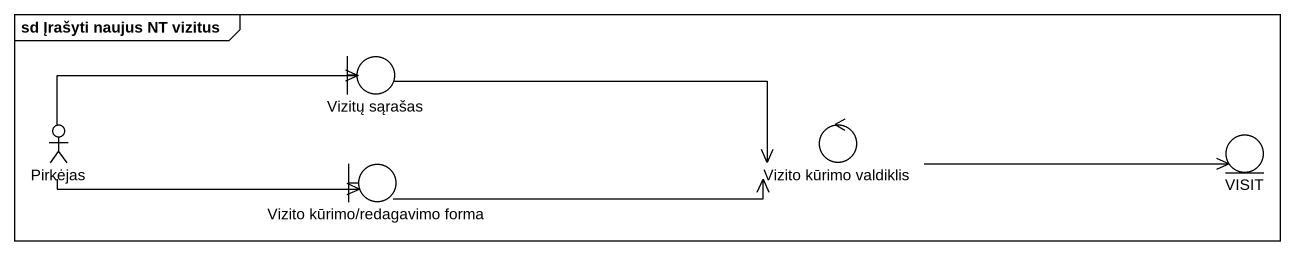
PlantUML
@startuml
mainframe sd Įrašyti naujus NT vizitus
boundary "Vizitų sąrašas" as Vizitų_sąrašas
actor Pirkėjas
control "Vizito kūrimo valdiklis" as Vizito_kūrimo_valdiklis
entity VISIT
boundary "Vizito kūrimo/redagavimo forma" as Vizito_kūrimo_redagavimo
Vizitų_sąrašas -right-> Vizito_kūrimo_valdiklis
Pirkėjas -right-> Vizitų_sąrašas
Pirkėjas -right-> Vizito_kūrimo_redagavimo
Vizito_kūrimo_valdiklis -right-> VISIT
Vizito_kūrimo_redagavimo -right-> Vizito_kūrimo_valdiklis
@enduml
